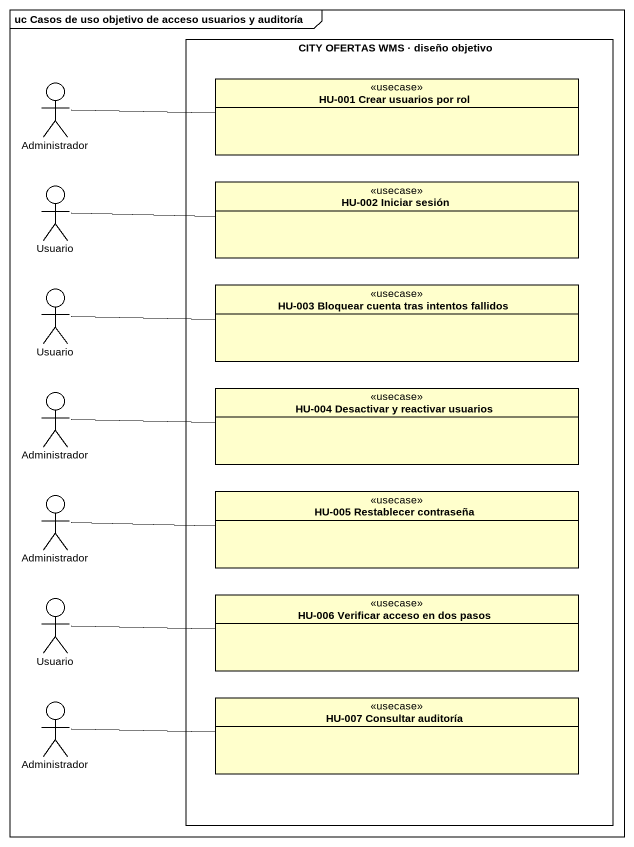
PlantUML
@startuml
mainframe uc Casos de uso objetivo de acceso usuarios y auditoría
allowmixing
hide circle
hide empty members
rectangle "CITY OFERTAS WMS · diseño objetivo" as CITY_OFERTAS_WMS_diseño {
  class "HU-001 Crear usuarios por rol" as HU_001_Crear_usuarios_por <<usecase>>
  class "HU-002 Iniciar sesión" as HU_002_Iniciar_sesión <<usecase>>
  class "HU-003 Bloquear cuenta tras intentos fallidos" as HU_003_Bloquear_cuenta_tras <<usecase>>
  class "HU-004 Desactivar y reactivar usuarios" as HU_004_Desactivar_y <<usecase>>
  class "HU-005 Restablecer contraseña" as HU_005_Restablecer <<usecase>>
  class "HU-006 Verificar acceso en dos pasos" as HU_006_Verificar_acceso_en <<usecase>>
  class "HU-007 Consultar auditoría" as HU_007_Consultar_auditoría <<usecase>>
}
actor Administrador
actor Usuario
actor "Usuario" as Usuario_2
actor "Administrador" as Administrador_2
actor "Administrador" as Administrador_3
actor "Usuario" as Usuario_3
actor "Administrador" as Administrador_4
Administrador -right- HU_001_Crear_usuarios_por
Usuario -right- HU_002_Iniciar_sesión
Usuario_2 -right- HU_003_Bloquear_cuenta_tras
Administrador_2 -right- HU_004_Desactivar_y
Administrador_3 -right- HU_005_Restablecer
Usuario_3 -right- HU_006_Verificar_acceso_en
Administrador_4 -right- HU_007_Consultar_auditoría
@enduml
